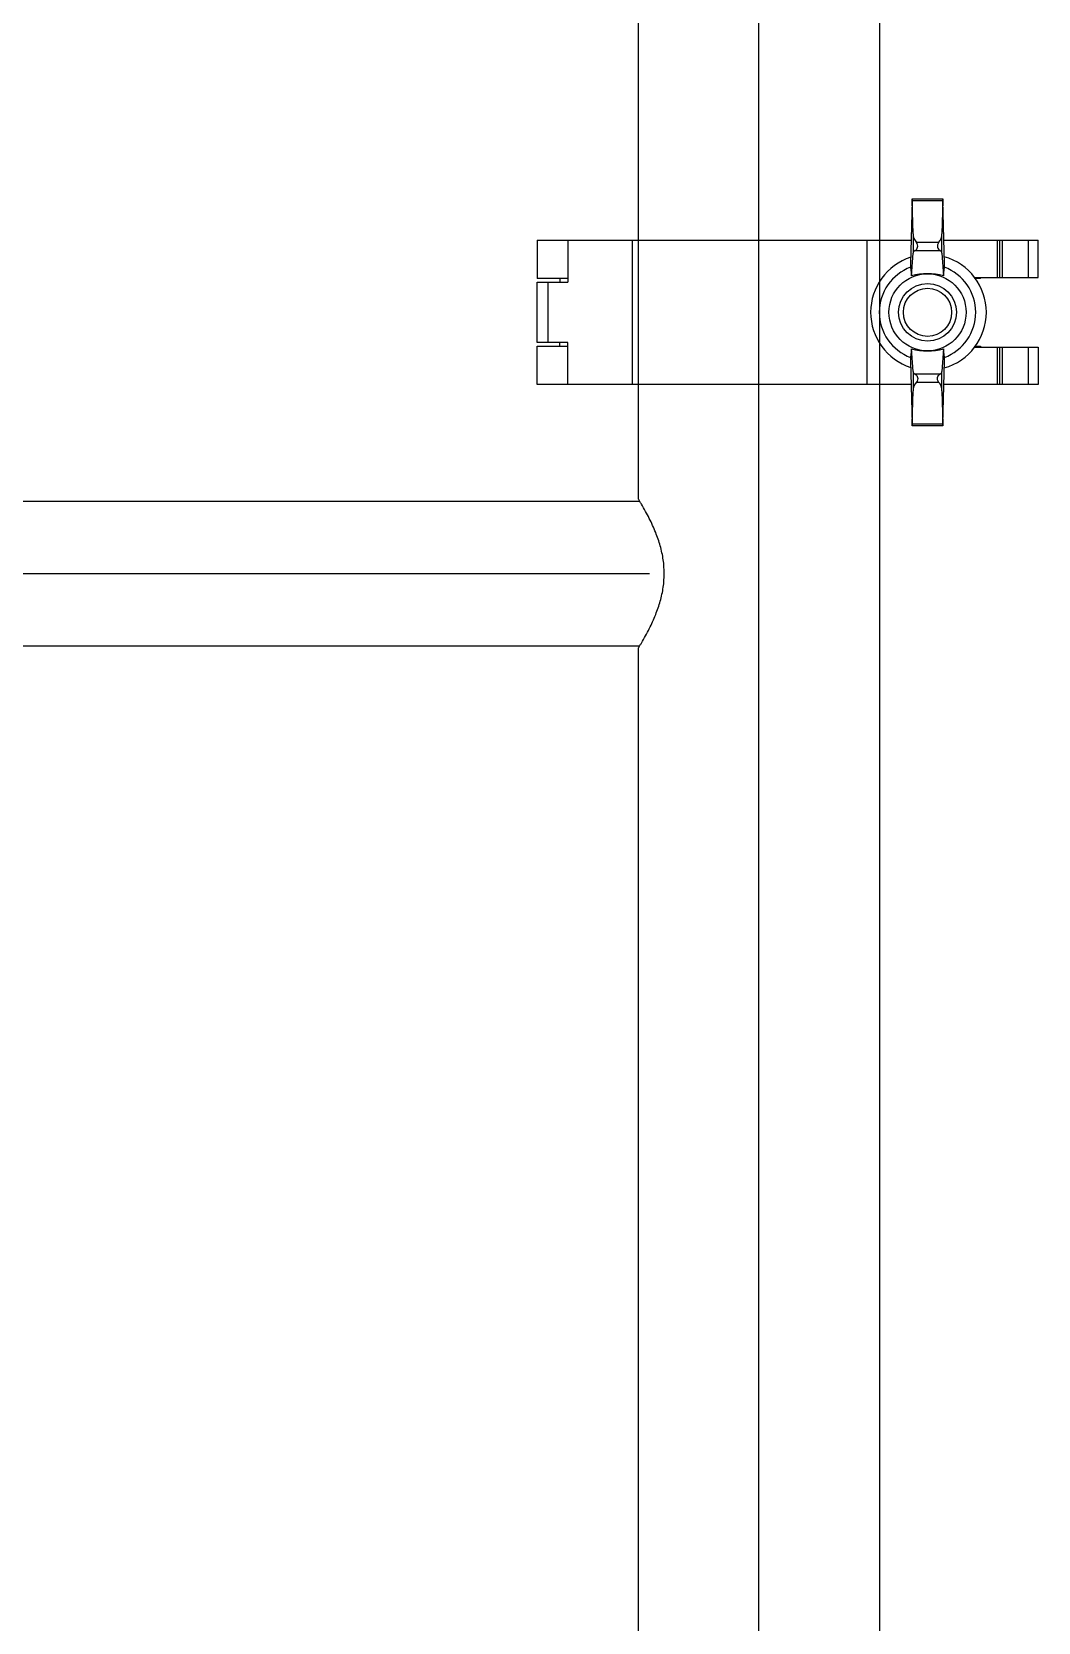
# Model space of a CAD drawing. Header units: millimetres. Extents: x -73584 to -37571, y -61249 to -50748.
# Drawn here: x -47890.5 to -47681.8, y -55190.8 to -54860.7 of the extents above; entities that cross this region are included whole.
import ezdxf

# ---------------------------------------------------------------- set-up
doc = ezdxf.new("R2010")
doc.units = ezdxf.units.MM
doc.header["$LTSCALE"] = 200
doc.linetypes.add('DOT_CENTER', pattern=[14, 12, -1, 0, -1])
doc.layers.add('1', color=7, linetype='Continuous')

# ---------------------------------------------------------------- blocks, each defined once
blk = doc.blocks.new('23-D0018-A_STEP-LADDER_TUBE-Ø30xS3_STACKING_Absen_2__94', base_point=(94.8, -368.81))
at = {"color": 7, "linetype": 'Continuous'}
for p, q in [((94.8, -168.19), (94.8, -368.81)), ((124.8, -168.19), (124.8, -368.81))]:
    blk.add_line(p, q, dxfattribs=at)
at = {"layer": '1', "color": 1, "linetype": 'DOT_CENTER'}
blk.add_line((109.8, -166.19), (109.8, -370.81), dxfattribs=at)
blk = doc.blocks.new('23-D0472-A_BACK-LADDER_STACKING_Absen__97', base_point=(-490.2, -423.5))
at = {"layer": '1', "color": 1, "linetype": 'DOT_CENTER'}
blk.add_line((511.8, -393.5), (-492.2, -393.5), dxfattribs=at)
blk = doc.blocks.new('23-D0473-A_TUBE-1m-Ø50xS4-LADDER_STACKING_Absen__100', base_point=(-453.2, -418.5))
at = {"color": 7, "linetype": 'Continuous'}
for p, q in [((-124.7, -368.5), (94.3, -368.5)), ((125.3, -368.5), (344.3, -368.5)), ((-453.2, -418.5), (459.8, -418.5))]:
    blk.add_line(p, q, dxfattribs=at)
blk.add_spline([(125.3, -368.5), (124.76, -368.83), (124.22, -369.15), (122.71, -370.02), (121.25, -370.79), (118.32, -372.11), (115.55, -373.06), (112.64, -373.68), (109.8, -373.88), (106.95, -373.68), (104.05, -373.06), (101.28, -372.11), (98.36, -370.79), (96.89, -370.02), (95.38, -369.15), (94.84, -368.83), (94.3, -368.5)], degree=3, dxfattribs=at)
blk = doc.blocks.new('PH_23_LADDER-1m-KOLOM_STACKING_Absen_2__102', base_point=(-490.2, -423.5))
for name, p in [('23-D0472-A_BACK-LADDER_STACKING_Absen__97', (-490.2, -423.5)), ('23-D0473-A_TUBE-1m-Ø50xS4-LADDER_STACKING_Absen__100', (-453.2, -418.5))]:
    blk.add_blockref(name, p)
blk = doc.blocks.new('23-A0235-B_WELDING-ASSEMBLY_LADDER-1m_STACKING_Absen__111', base_point=(-490.2, -423.5))
for name, p in [('23-D0018-A_STEP-LADDER_TUBE-Ø30xS3_STACKING_Absen_2__94', (94.8, -368.81)), ('PH_23_LADDER-1m-KOLOM_STACKING_Absen_2__102', (-490.2, -423.5))]:
    blk.add_blockref(name, p)
blk = doc.blocks.new('23-A0225-B_LADDER-1m_STACKING_Absen__136', base_point=(-490.2, -463.62))
blk.add_blockref('23-A0235-B_WELDING-ASSEMBLY_LADDER-1m_STACKING_Absen__111', (-490.2, -423.5))

msp = doc.modelspace()

# ---------------------------------------------------------------- linework, layer by layer
at = {"color": 7, "linetype": 'Continuous'}
for p, q in [((-47707.918, -54895.732), (-47708.21, -54908.936)), ((-47707.899, -54895.396), (-47701.521, -54895.396)), ((-47707.709, -54902.626), (-47707.882, -54895.69)), ((-47707.882, -54895.69), (-47701.539, -54895.69)), ((-47701.539, -54895.69), (-47701.711, -54902.626)), ((-47701.21, -54908.936), (-47701.502, -54895.732)), ((-47785.71, -54903.936), (-47785.71, -54911.936)), ((-47785.71, -54903.936), (-47708.099, -54903.936)), ((-47779.311, -54903.936), (-47779.311, -54912.686)), ((-47765.946, -54903.936), (-47765.946, -54933.936)), ((-47717.261, -54933.936), (-47717.261, -54903.936)), ((-47707.709, -54902.626), (-47707.709, -54906.685)), ((-47702.401, -54904.474), (-47707.019, -54904.474)), ((-47701.711, -54906.685), (-47701.711, -54902.626)), ((-47701.321, -54903.936), (-47681.761, -54903.936)), ((-47690.261, -54903.936), (-47690.261, -54911.686)), ((-47689.761, -54903.936), (-47689.761, -54911.686)), ((-47689.176, -54911.686), (-47689.176, -54903.936)), ((-47683.852, -54903.936), (-47683.852, -54911.686)), ((-47681.761, -54911.686), (-47681.761, -54903.936)), ((-47708.014, -54911.373), (-47707.709, -54906.685)), ((-47707.269, -54906.113), (-47702.151, -54906.113)), ((-47701.711, -54906.685), (-47701.406, -54911.373)), ((-47708.21, -54908.936), (-47708.21, -54909.569)), ((-47708.21, -54909.569), (-47708.014, -54911.373)), ((-47701.406, -54911.373), (-47701.21, -54909.569)), ((-47701.21, -54909.569), (-47701.21, -54908.936)), ((-47779.311, -54911.936), (-47785.71, -54911.936)), ((-47785.71, -54925.186), (-47785.71, -54912.686)), ((-47785.71, -54912.686), (-47779.311, -54912.686)), ((-47783.423, -54925.186), (-47783.423, -54912.686)), ((-47780.96, -54911.936), (-47780.96, -54912.686)), ((-47694.949, -54911.686), (-47681.761, -54911.686)), ((-47693.71, -54911.936), (-47694.806, -54911.936)), ((-47693.71, -54911.936), (-47693.71, -54911.686)), ((-47779.311, -54925.186), (-47785.71, -54925.186)), ((-47785.71, -54933.936), (-47785.71, -54925.936)), ((-47785.71, -54925.936), (-47779.311, -54925.936)), ((-47780.96, -54925.936), (-47780.96, -54925.186)), ((-47779.311, -54933.936), (-47779.311, -54925.186)), ((-47708.014, -54926.499), (-47708.21, -54928.304)), ((-47707.709, -54931.188), (-47708.014, -54926.499)), ((-47701.406, -54926.499), (-47701.711, -54931.188)), ((-47701.21, -54928.304), (-47701.406, -54926.499)), ((-47694.949, -54926.186), (-47681.761, -54926.186)), ((-47694.804, -54925.936), (-47693.71, -54925.936)), ((-47693.71, -54925.936), (-47693.71, -54926.186)), ((-47690.261, -54926.186), (-47690.261, -54933.936)), ((-47689.761, -54926.186), (-47689.761, -54933.936)), ((-47689.176, -54933.936), (-47689.176, -54926.186)), ((-47683.852, -54926.186), (-47683.852, -54933.936)), ((-47681.761, -54926.186), (-47681.761, -54933.936)), ((-47708.21, -54928.304), (-47708.21, -54928.936)), ((-47708.21, -54928.936), (-47707.918, -54942.14)), ((-47701.502, -54942.14), (-47701.21, -54928.936)), ((-47701.21, -54928.936), (-47701.21, -54928.304)), ((-47708.099, -54933.936), (-47785.71, -54933.936)), ((-47707.709, -54931.188), (-47707.709, -54935.246)), ((-47702.151, -54931.76), (-47707.269, -54931.76)), ((-47707.019, -54933.399), (-47702.401, -54933.399)), ((-47701.711, -54935.246), (-47701.711, -54931.188)), ((-47681.761, -54933.936), (-47701.321, -54933.936)), ((-47707.882, -54942.183), (-47707.709, -54935.246)), ((-47701.711, -54935.246), (-47701.539, -54942.183)), ((-47701.521, -54942.477), (-47707.899, -54942.477)), ((-47701.539, -54942.183), (-47707.882, -54942.183))]:
    msp.add_line(p, q, dxfattribs=at)
for radius in [8, 6, 5]:
    msp.add_circle((-47704.71, -54918.936), radius, dxfattribs=at)
for centre, radius, start, end in [((-47704.511, -54918.936), 12, 107.88567, 252.11504), ((-47704.511, -54918.936), 12, 285.87861, 74.12329), ((-47704.71, -54918.936), 10, 110.48732, 249.51268), ((-47704.71, -54918.936), 10, 290.48732, 69.51268)]:
    msp.add_arc(centre, radius, start, end, dxfattribs=at)
for centre, major_axis, ratio, start_param, end_param in [((-47707.899, -54896.396), (0, 1), 0.0249534, -0.7872196, 0.8454207), ((-47701.521, -54896.396), (0, 1), 0.0249532, 5.4377647, 7.0704049), ((-47704.71, -54902.551), (0, 3.011), 0.9963637, -4.6874581, -4.0199451), ((-47704.71, -54902.551), (0, 3.011), 0.9963637, -2.2632747, -1.5957617), ((-47704.71, -54906.714), (3, 0), 0.383864, 2.5926819, 3.1166444), ((-47704.71, -54906.714), (3, 0), 0.383864, 0.024948, 0.5489104), ((-47704.71, -54929.935), (0, 18.998), 0.8153924, -0.214924, 0.2149256), ((-47704.71, -54907.938), (0, 18.998), 0.8153924, -3.3565183, -2.9266686), ((-47704.71, -54931.159), (3, 0), 0.383864, -3.1166444, -2.5926819), ((-47704.71, -54935.321), (0, 3.011), 0.9963637, 0.8783525, 1.5458654), ((-47704.71, -54935.321), (0, 3.011), 0.9963637, -1.545831, -0.878318), ((-47704.71, -54931.159), (3, 0), 0.383864, -0.5489104, -0.024948), ((-47707.899, -54941.477), (0, 1), 0.0249534, 2.296172, 3.9288123), ((-47701.521, -54941.477), (0, 1), 0.0249532, -3.9288123, -2.296172)]:
    msp.add_ellipse(centre, major_axis=major_axis, ratio=ratio, start_param=start_param, end_param=end_param, dxfattribs=at)
for points, knots in [([(-47707.269, -54906.113), (-47707.029, -54905.962), (-47706.611, -54905.413), (-47706.811, -54904.725), (-47707.019, -54904.474)], [0, 0, 0, 0, 0.4651346, 1, 1, 1, 1]), ([(-47702.401, -54904.474), (-47702.609, -54904.725), (-47702.809, -54905.412), (-47702.391, -54905.962), (-47702.151, -54906.113)], [0, 0, 0, 0, 0.5345227, 1, 1, 1, 1]), ([(-47707.269, -54931.76), (-47707.029, -54931.911), (-47706.611, -54932.46), (-47706.811, -54933.148), (-47707.019, -54933.399)], [0, 0, 0, 0, 0.4651346, 1, 1, 1, 1]), ([(-47702.401, -54933.399), (-47702.609, -54933.148), (-47702.809, -54932.461), (-47702.391, -54931.911), (-47702.151, -54931.76)], [0, 0, 0, 0, 0.5345227, 1, 1, 1, 1])]:
    msp.add_open_spline(points, degree=3, knots=knots, dxfattribs=at)

# ---------------------------------------------------------------- block references
at = {"xscale": -1, "rotation": 89.99999997513453}
msp.add_blockref('23-A0225-B_LADDER-1m_STACKING_Absen__136', (-47669.585, -54373.158), dxfattribs=at)

doc.saveas('drawing.dxf')
